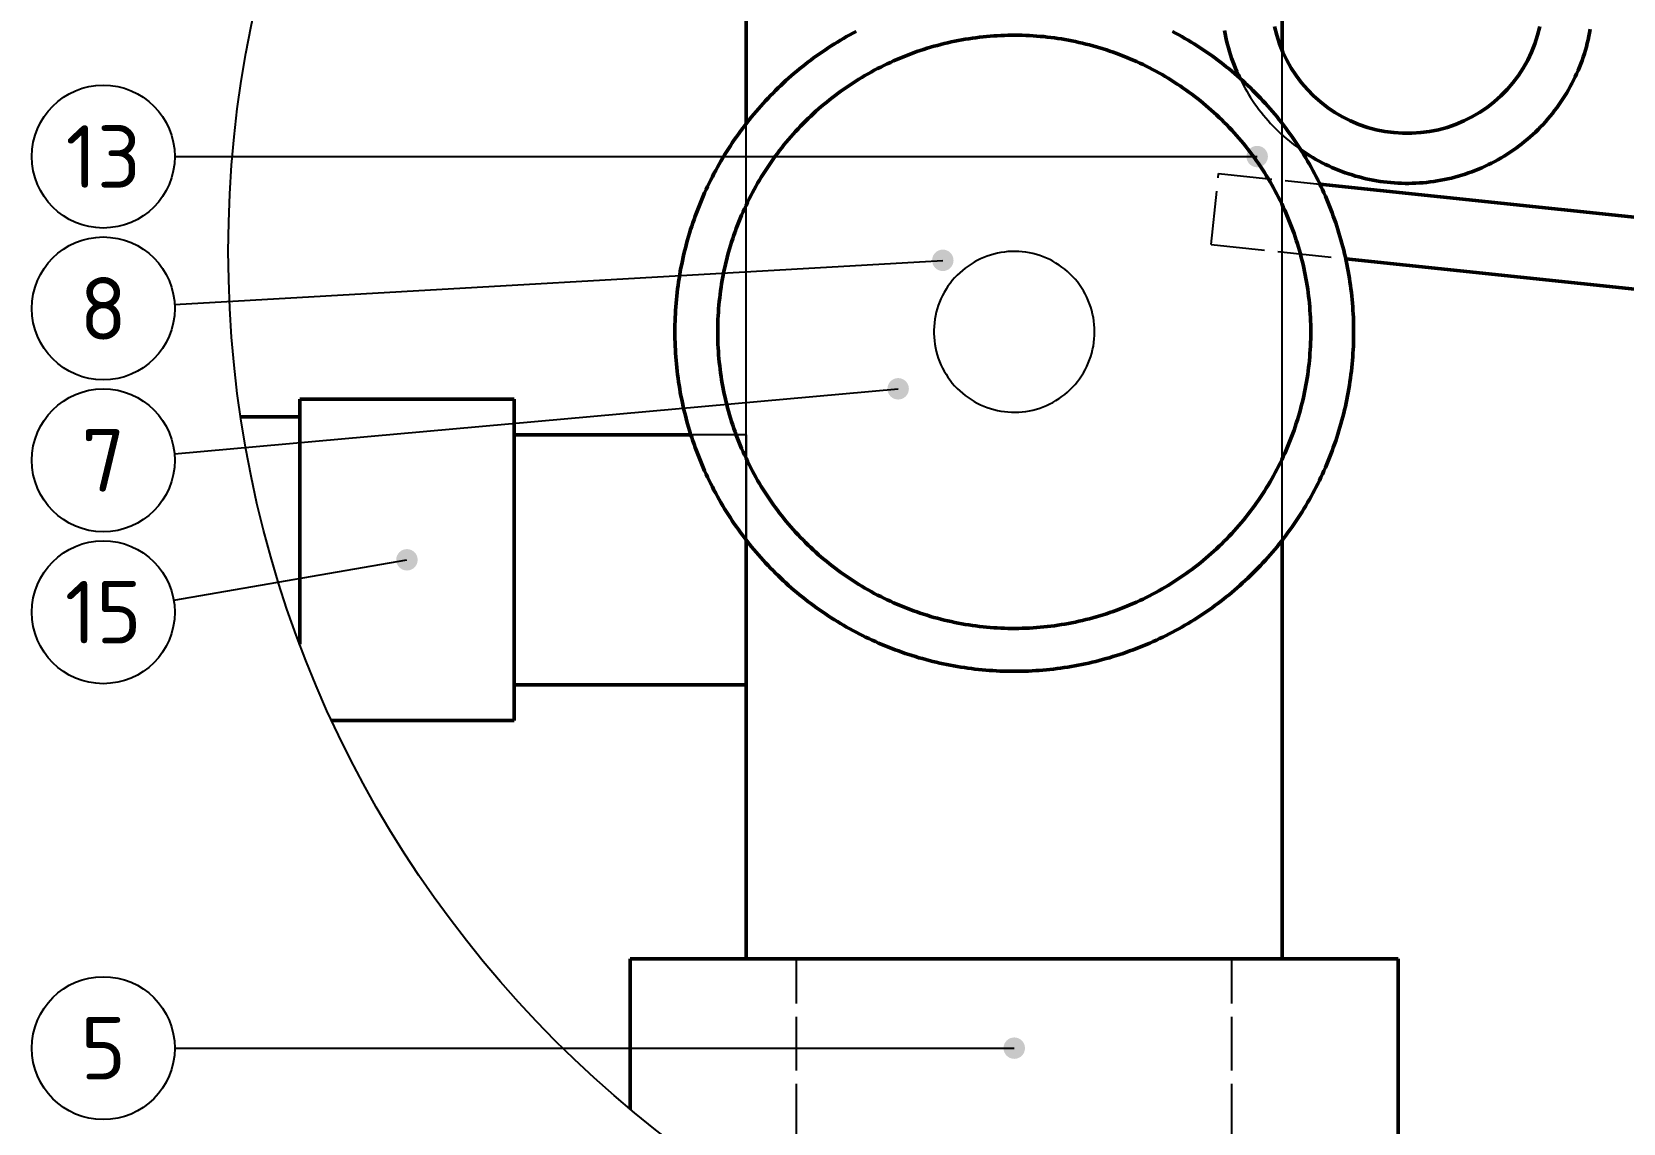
# Model space of a CAD drawing. Header units: millimetres. Extents: x 0 to 594, y 0 to 420.
# Drawn here: x 267.2 to 356.3, y 277.7 to 338.8 of the extents above; entities that cross this region are included whole.
import ezdxf
from ezdxf.enums import TextEntityAlignment as Align

# ---------------------------------------------------------------- set-up
doc = ezdxf.new("R2010")
doc.units = ezdxf.units.MM
doc.linetypes.add('ISO02-TRAZOS', pattern=[3.75, 3, -0.75])
for name, color, linetype, lineweight in [('01-VISIBLE', 7, 'CONTINUOUS', 50), ('02-OCULTA', 4, 'ISO02-TRAZOS', 25), ('06-TEXTO', 7, 'CONTINUOUS', 25), ('08-FINA', 5, 'CONTINUOUS', 25)]:
    doc.layers.add(name, color=color, linetype=linetype, lineweight=lineweight)
doc.styles.add('ISO3098', font='isocpeur.ttf')

msp = doc.modelspace()

# ---------------------------------------------------------------- hatches: boundary and pattern name
at = {"layer": '08-FINA'}
h = msp.add_hatch(color=7, dxfattribs=at)
h.dxf.hatch_style = 1
edge = h.paths.add_edge_path()
edge.add_arc((335.767, 331.793), 0.6, 0, 360)
h = msp.add_hatch(color=7, dxfattribs=at)
h.dxf.hatch_style = 1
edge = h.paths.add_edge_path()
edge.add_arc((318.167, 325.985), 0.6, 0, 360)
h = msp.add_hatch(color=7, dxfattribs=at)
h.dxf.hatch_style = 1
edge = h.paths.add_edge_path()
edge.add_arc((315.667, 318.795), 0.6, 0, 360)
h = msp.add_hatch(color=7, dxfattribs=at)
h.dxf.hatch_style = 1
edge = h.paths.add_edge_path()
edge.add_arc((288.167, 309.225), 0.6, 0, 360)
h = msp.add_hatch(color=7, dxfattribs=at)
h.dxf.hatch_style = 1
edge = h.paths.add_edge_path()
edge.add_arc((322.167, 281.896), 0.6, 0, 360)

# ---------------------------------------------------------------- linework, layer by layer
at = {"layer": '01-VISIBLE'}
for points in [[(307.167, 333.647), (307.167, 349.457)], [(337.167, 337.734), (337.167, 343.653)], [(313.31, 338.794), (313.133, 338.7), (312.957, 338.603), (312.783, 338.505), (312.609, 338.406), (312.436, 338.304), (312.265, 338.2), (312.094, 338.095), (311.925, 337.988), (311.757, 337.879), (311.59, 337.769), (311.424, 337.656), (311.26, 337.542), (311.096, 337.426), (310.934, 337.309), (310.773, 337.189), (310.613, 337.068), (310.455, 336.946), (310.298, 336.822), (310.142, 336.696), (309.988, 336.568), (309.835, 336.439), (309.683, 336.308), (309.533, 336.176), (309.384, 336.042), (309.236, 335.906), (309.09, 335.769), (308.946, 335.63), (308.803, 335.49), (308.661, 335.349), (308.521, 335.206), (308.382, 335.061), (308.245, 334.915), (308.11, 334.767), (307.976, 334.619), (307.843, 334.468), (307.712, 334.317), (307.583, 334.163), (307.456, 334.009), (307.33, 333.853), (307.205, 333.696), (307.083, 333.538), (306.962, 333.378), (306.843, 333.217), (306.725, 333.055), (306.609, 332.892), (306.495, 332.727), (306.383, 332.561), (306.272, 332.394), (306.163, 332.226), (306.056, 332.057), (305.951, 331.886), (305.847, 331.715), (305.746, 331.542), (305.646, 331.369), (305.548, 331.194), (305.452, 331.018), (305.357, 330.842), (305.265, 330.664), (305.174, 330.485), (305.086, 330.306), (304.999, 330.125), (304.914, 329.944), (304.831, 329.761), (304.75, 329.578), (304.671, 329.394), (304.594, 329.209), (304.519, 329.024), (304.445, 328.837), (304.374, 328.65), (304.305, 328.462), (304.238, 328.273), (304.172, 328.084), (304.109, 327.894), (304.048, 327.703), (303.988, 327.512), (303.931, 327.32), (303.876, 327.128), (303.823, 326.934), (303.772, 326.741), (303.722, 326.547), (303.675, 326.352), (303.63, 326.157), (303.587, 325.961), (303.547, 325.765), (303.508, 325.568), (303.471, 325.372), (303.436, 325.174), (303.404, 324.977), (303.373, 324.779), (303.345, 324.58), (303.319, 324.382), (303.294, 324.183), (303.272, 323.984), (303.252, 323.785), (303.234, 323.585), (303.218, 323.385), (303.205, 323.186), (303.193, 322.986), (303.184, 322.786), (303.176, 322.585), (303.171, 322.385), (303.168, 322.185), (303.167, 321.985), (303.168, 321.784), (303.171, 321.584), (303.176, 321.384), (303.184, 321.184), (303.193, 320.984), (303.205, 320.784), (303.218, 320.584), (303.234, 320.384), (303.252, 320.185), (303.272, 319.985), (303.294, 319.786), (303.319, 319.587), (303.345, 319.389), (303.373, 319.191), (303.404, 318.993), (303.436, 318.795), (303.471, 318.598), (303.508, 318.401), (303.547, 318.204), (303.587, 318.008), (303.63, 317.813), (303.675, 317.617), (303.722, 317.423), (303.772, 317.228), (303.823, 317.035), (303.876, 316.842), (303.931, 316.649), (303.988, 316.457), (304.048, 316.266), (304.109, 316.075), (304.172, 315.885), (304.238, 315.696), (304.305, 315.507), (304.374, 315.319), (304.445, 315.132), (304.519, 314.946), (304.594, 314.76), (304.671, 314.575), (304.75, 314.391), (304.831, 314.208), (304.914, 314.026), (304.999, 313.844), (305.086, 313.664), (305.174, 313.484), (305.265, 313.305), (305.357, 313.128), (305.452, 312.951), (305.548, 312.775), (305.646, 312.601), (305.746, 312.427), (305.847, 312.254), (305.951, 312.083), (306.056, 311.912), (306.163, 311.743), (306.272, 311.575), (306.383, 311.408), (306.495, 311.242), (306.609, 311.078), (306.725, 310.914), (306.843, 310.752), (306.962, 310.591), (307.083, 310.431), (307.205, 310.273), (307.33, 310.116), (307.456, 309.96), (307.583, 309.806), (307.712, 309.653), (307.843, 309.501), (307.976, 309.351), (308.11, 309.202), (308.245, 309.054), (308.382, 308.908), (308.521, 308.764), (308.661, 308.621), (308.803, 308.479), (308.946, 308.339), (309.09, 308.2), (309.236, 308.063), (309.384, 307.928), (309.533, 307.794), (309.683, 307.661), (309.835, 307.53), (309.988, 307.401), (310.142, 307.274), (310.298, 307.148), (310.455, 307.023), (310.613, 306.901), (310.773, 306.78), (310.934, 306.661), (311.096, 306.543), (311.26, 306.427), (311.424, 306.313), (311.59, 306.201), (311.757, 306.09), (311.925, 305.981), (312.094, 305.874), (312.265, 305.769), (312.436, 305.665), (312.609, 305.564), (312.783, 305.464), (312.957, 305.366), (313.133, 305.27), (313.31, 305.175), (313.487, 305.083), (313.666, 304.992), (313.846, 304.904), (314.026, 304.817), (314.208, 304.732), (314.39, 304.649), (314.573, 304.568), (314.757, 304.489), (314.942, 304.412), (315.128, 304.337), (315.314, 304.263), (315.501, 304.192), (315.689, 304.123), (315.878, 304.056), (316.067, 303.99), (316.257, 303.927), (316.448, 303.866), (316.639, 303.806), (316.831, 303.749), (317.024, 303.694), (317.217, 303.641), (317.411, 303.59), (317.605, 303.54), (317.799, 303.493), (317.995, 303.448), (318.19, 303.405), (318.386, 303.365), (318.583, 303.326), (318.78, 303.289), (318.977, 303.254), (319.175, 303.222), (319.373, 303.191), (319.571, 303.163), (319.769, 303.136), (319.968, 303.112), (320.167, 303.09), (320.367, 303.07), (320.566, 303.052), (320.766, 303.036), (320.966, 303.023), (321.166, 303.011), (321.366, 303.002), (321.566, 302.994), (321.766, 302.989), (321.966, 302.986), (322.167, 302.985)], [(338.767, 321.985), (338.765, 322.185), (338.762, 322.385), (338.756, 322.585), (338.747, 322.785), (338.736, 322.985), (338.723, 323.185), (338.708, 323.384), (338.689, 323.584), (338.669, 323.783), (338.646, 323.982), (338.621, 324.18), (338.593, 324.379), (338.563, 324.576), (338.531, 324.774), (338.496, 324.971), (338.459, 325.168), (338.419, 325.364), (338.377, 325.56), (338.333, 325.755), (338.286, 325.95), (338.237, 326.144), (338.186, 326.337), (338.132, 326.53), (338.076, 326.722), (338.018, 326.914), (337.957, 327.105), (337.894, 327.295), (337.829, 327.484), (337.762, 327.673), (337.692, 327.86), (337.62, 328.047), (337.546, 328.233), (337.469, 328.418), (337.391, 328.602), (337.31, 328.785), (337.227, 328.967), (337.141, 329.148), (337.054, 329.328), (336.964, 329.507), (336.872, 329.685), (336.778, 329.862), (336.682, 330.038), (336.584, 330.212), (336.484, 330.386), (336.382, 330.558), (336.277, 330.728), (336.171, 330.898), (336.062, 331.066), (335.952, 331.233), (335.839, 331.399), (335.725, 331.563), (335.608, 331.726), (335.49, 331.887), (335.369, 332.047), (335.247, 332.205), (335.123, 332.362), (334.997, 332.518), (334.869, 332.672), (334.739, 332.824), (334.607, 332.975), (334.474, 333.124), (334.339, 333.272), (334.202, 333.418), (334.063, 333.562), (333.922, 333.705), (333.78, 333.846), (333.636, 333.985), (333.491, 334.122), (333.343, 334.258), (333.195, 334.392), (333.044, 334.524), (332.892, 334.654), (332.739, 334.783), (332.584, 334.909), (332.427, 335.034), (332.269, 335.157), (332.109, 335.278), (331.948, 335.397), (331.786, 335.514), (331.622, 335.629), (331.457, 335.742), (331.29, 335.853), (331.122, 335.962), (330.953, 336.069), (330.782, 336.174), (330.611, 336.277), (330.438, 336.377), (330.264, 336.476), (330.088, 336.573), (329.912, 336.667), (329.734, 336.759), (329.555, 336.85), (329.376, 336.938), (329.195, 337.023), (329.013, 337.107), (328.83, 337.189), (328.646, 337.268), (328.461, 337.345), (328.276, 337.42), (328.089, 337.492), (327.902, 337.562), (327.713, 337.631), (327.524, 337.696), (327.334, 337.76), (327.144, 337.821), (326.952, 337.88), (326.76, 337.936), (326.568, 337.991), (326.374, 338.042), (326.18, 338.092), (325.986, 338.139), (325.791, 338.184), (325.595, 338.227), (325.399, 338.267), (325.202, 338.305), (325.005, 338.34), (324.808, 338.373), (324.61, 338.404), (324.412, 338.432), (324.213, 338.458), (324.015, 338.481), (323.816, 338.503), (323.616, 338.521), (323.417, 338.537), (323.217, 338.551), (323.017, 338.563), (322.817, 338.572), (322.617, 338.579), (322.417, 338.583), (322.217, 338.585), (322.017, 338.584), (321.816, 338.581), (321.616, 338.575), (321.416, 338.568), (321.216, 338.557), (321.016, 338.545), (320.817, 338.53), (320.617, 338.512), (320.418, 338.492), (320.219, 338.47), (320.021, 338.445), (319.822, 338.418), (319.624, 338.389), (319.427, 338.357), (319.229, 338.323), (319.033, 338.286), (318.836, 338.247), (318.64, 338.206), (318.445, 338.162), (318.25, 338.116), (318.056, 338.068), (317.862, 338.017), (317.669, 337.964), (317.477, 337.908), (317.285, 337.851), (317.094, 337.791), (316.904, 337.728), (316.714, 337.664), (316.526, 337.597), (316.338, 337.528), (316.151, 337.456), (315.965, 337.383), (315.779, 337.307), (315.595, 337.228), (315.412, 337.148), (315.229, 337.066), (315.048, 336.981), (314.868, 336.894), (314.688, 336.805), (314.51, 336.713), (314.333, 336.62), (314.157, 336.525), (313.983, 336.427), (313.809, 336.327), (313.637, 336.225), (313.465, 336.121), (313.296, 336.015), (313.127, 335.907), (312.96, 335.797), (312.794, 335.685), (312.629, 335.571), (312.466, 335.455), (312.304, 335.337), (312.144, 335.218), (311.985, 335.096), (311.828, 334.972), (311.672, 334.846), (311.518, 334.719), (311.365, 334.589), (311.214, 334.458), (311.064, 334.325), (310.916, 334.191), (310.77, 334.054), (310.625, 333.916), (310.482, 333.776), (310.341, 333.634), (310.201, 333.49), (310.063, 333.345), (309.927, 333.198), (309.793, 333.05), (309.66, 332.9), (309.529, 332.748), (309.4, 332.595), (309.273, 332.44), (309.148, 332.284), (309.025, 332.126), (308.904, 331.967), (308.784, 331.807), (308.667, 331.644), (308.551, 331.481), (308.438, 331.316), (308.326, 331.15), (308.217, 330.982), (308.109, 330.813), (308.004, 330.643), (307.9, 330.472), (307.799, 330.299), (307.7, 330.125), (307.603, 329.95), (307.508, 329.774), (307.415, 329.597), (307.324, 329.418), (307.235, 329.239), (307.149, 329.058), (307.065, 328.876), (306.983, 328.694), (306.903, 328.51), (306.825, 328.326), (306.75, 328.14), (306.677, 327.954), (306.606, 327.767), (306.538, 327.578), (306.471, 327.39), (306.407, 327.2), (306.345, 327.009), (306.286, 326.818), (306.229, 326.626), (306.174, 326.434), (306.122, 326.241), (306.071, 326.047), (306.024, 325.853), (305.978, 325.658), (305.935, 325.462), (305.894, 325.266), (305.856, 325.07), (305.82, 324.873), (305.786, 324.675), (305.755, 324.478), (305.726, 324.279), (305.7, 324.081), (305.675, 323.882), (305.654, 323.683), (305.635, 323.484), (305.618, 323.285), (305.603, 323.085), (305.591, 322.885), (305.581, 322.685), (305.574, 322.485), (305.569, 322.285), (305.567, 322.085), (305.567, 321.885), (305.569, 321.684), (305.574, 321.484), (305.581, 321.284), (305.591, 321.084), (305.603, 320.884), (305.618, 320.685), (305.635, 320.485), (305.654, 320.286), (305.675, 320.087), (305.7, 319.888), (305.726, 319.69), (305.755, 319.492), (305.786, 319.294), (305.82, 319.097), (305.856, 318.9), (305.894, 318.703), (305.935, 318.507), (305.978, 318.312), (306.024, 318.117), (306.071, 317.922), (306.122, 317.729), (306.174, 317.535), (306.229, 317.343), (306.286, 317.151), (306.345, 316.96), (306.407, 316.769), (306.471, 316.58), (306.538, 316.391), (306.606, 316.203), (306.677, 316.015), (306.75, 315.829), (306.825, 315.644), (306.903, 315.459), (306.983, 315.275), (307.065, 315.093), (307.149, 314.911), (307.235, 314.731), (307.324, 314.551), (307.415, 314.373), (307.508, 314.195), (307.603, 314.019), (307.7, 313.844), (307.799, 313.67), (307.9, 313.498), (308.004, 313.326), (308.109, 313.156), (308.217, 312.987), (308.326, 312.819), (308.438, 312.653), (308.551, 312.488), (308.667, 312.325), (308.784, 312.163), (308.904, 312.002), (309.025, 311.843), (309.148, 311.685), (309.273, 311.529), (309.4, 311.374), (309.529, 311.221), (309.66, 311.069), (309.793, 310.919), (309.927, 310.771), (310.063, 310.624), (310.201, 310.479), (310.341, 310.335), (310.482, 310.194), (310.625, 310.054), (310.77, 309.915), (310.916, 309.779), (311.064, 309.644), (311.214, 309.511), (311.365, 309.38), (311.518, 309.25), (311.672, 309.123), (311.828, 308.997), (311.985, 308.874), (312.144, 308.752), (312.304, 308.632), (312.466, 308.514), (312.629, 308.398), (312.794, 308.284), (312.96, 308.172), (313.127, 308.062), (313.296, 307.954), (313.465, 307.848), (313.637, 307.744), (313.809, 307.642), (313.983, 307.542), (314.157, 307.445), (314.333, 307.349), (314.51, 307.256), (314.688, 307.164), (314.868, 307.075), (315.048, 306.988), (315.229, 306.904), (315.412, 306.821), (315.595, 306.741), (315.779, 306.663), (315.965, 306.587), (316.151, 306.513), (316.338, 306.442), (316.526, 306.372), (316.714, 306.306), (316.904, 306.241), (317.094, 306.179), (317.285, 306.119), (317.477, 306.061), (317.669, 306.005), (317.862, 305.952), (318.056, 305.902), (318.25, 305.853), (318.445, 305.807), (318.64, 305.764), (318.836, 305.722), (319.033, 305.683), (319.229, 305.647), (319.427, 305.612), (319.624, 305.58), (319.822, 305.551), (320.021, 305.524), (320.219, 305.499), (320.418, 305.477), (320.617, 305.457), (320.817, 305.44), (321.016, 305.425), (321.216, 305.412), (321.416, 305.402), (321.616, 305.394), (321.816, 305.388), (322.017, 305.385), (322.217, 305.385), (322.417, 305.387), (322.617, 305.391), (322.817, 305.397), (323.017, 305.406), (323.217, 305.418), (323.417, 305.432), (323.616, 305.448), (323.816, 305.467), (324.015, 305.488), (324.213, 305.511), (324.412, 305.537), (324.61, 305.565), (324.808, 305.596), (325.005, 305.629), (325.202, 305.665), (325.399, 305.702), (325.595, 305.743), (325.791, 305.785), (325.986, 305.83), (326.18, 305.877), (326.374, 305.927), (326.568, 305.979), (326.76, 306.033), (326.952, 306.089), (327.144, 306.148), (327.334, 306.21), (327.524, 306.273), (327.713, 306.339), (327.902, 306.407), (328.089, 306.477), (328.276, 306.55), (328.461, 306.624), (328.646, 306.701), (328.83, 306.781), (329.013, 306.862), (329.195, 306.946), (329.376, 307.032), (329.555, 307.12), (329.734, 307.21), (329.912, 307.302), (330.088, 307.397), (330.264, 307.493), (330.438, 307.592), (330.611, 307.693), (330.782, 307.796), (330.953, 307.901), (331.122, 308.008), (331.29, 308.117), (331.457, 308.228), (331.622, 308.341), (331.786, 308.456), (331.948, 308.573), (332.109, 308.692), (332.269, 308.812), (332.427, 308.935), (332.584, 309.06), (332.739, 309.186), (332.892, 309.315), (333.044, 309.445), (333.195, 309.577), (333.343, 309.711), (333.491, 309.847), (333.636, 309.984), (333.78, 310.123), (333.922, 310.264), (334.063, 310.407), (334.202, 310.551), (334.339, 310.697), (334.474, 310.845), (334.607, 310.994), (334.739, 311.145), (334.869, 311.297), (334.997, 311.451), (335.123, 311.607), (335.247, 311.764), (335.369, 311.922), (335.49, 312.082), (335.608, 312.244), (335.725, 312.406), (335.839, 312.571), (335.952, 312.736), (336.062, 312.903), (336.171, 313.071), (336.277, 313.241), (336.382, 313.412), (336.484, 313.584), (336.584, 313.757), (336.682, 313.931), (336.778, 314.107), (336.872, 314.284), (336.964, 314.462), (337.054, 314.641), (337.141, 314.821), (337.227, 315.002), (337.31, 315.184), (337.391, 315.367), (337.469, 315.551), (337.546, 315.736), (337.62, 315.922), (337.692, 316.109), (337.762, 316.297), (337.829, 316.485), (337.894, 316.674), (337.957, 316.864), (338.018, 317.055), (338.076, 317.247), (338.132, 317.439), (338.186, 317.632), (338.237, 317.825), (338.286, 318.019), (338.333, 318.214), (338.377, 318.409), (338.419, 318.605), (338.459, 318.801), (338.496, 318.998), (338.531, 319.195), (338.563, 319.393), (338.593, 319.591), (338.621, 319.789), (338.646, 319.988), (338.669, 320.186), (338.689, 320.386), (338.708, 320.585), (338.723, 320.785), (338.736, 320.984), (338.747, 321.184), (338.756, 321.384), (338.762, 321.584), (338.765, 321.784), (338.767, 321.985)], [(322.167, 302.985), (322.367, 302.986), (322.567, 302.989), (322.767, 302.994), (322.968, 303.002), (323.168, 303.011), (323.368, 303.023), (323.568, 303.036), (323.767, 303.052), (323.967, 303.07), (324.166, 303.09), (324.365, 303.112), (324.564, 303.136), (324.762, 303.163), (324.961, 303.191), (325.159, 303.222), (325.356, 303.254), (325.554, 303.289), (325.751, 303.326), (325.947, 303.365), (326.143, 303.405), (326.339, 303.448), (326.534, 303.493), (326.729, 303.54), (326.923, 303.59), (327.116, 303.641), (327.31, 303.694), (327.502, 303.749), (327.694, 303.806), (327.885, 303.866), (328.076, 303.927), (328.266, 303.99), (328.455, 304.056), (328.644, 304.123), (328.832, 304.192), (329.019, 304.263), (329.206, 304.337), (329.391, 304.412), (329.576, 304.489), (329.76, 304.568), (329.943, 304.649), (330.126, 304.732), (330.307, 304.817), (330.488, 304.904), (330.667, 304.992), (330.846, 305.083), (331.024, 305.175), (331.2, 305.27), (331.376, 305.366), (331.551, 305.464), (331.724, 305.564), (331.897, 305.665), (332.069, 305.769), (332.239, 305.874), (332.408, 305.981), (332.576, 306.09), (332.743, 306.201), (332.909, 306.313), (333.074, 306.427), (333.237, 306.543), (333.399, 306.661), (333.56, 306.78), (333.72, 306.901), (333.878, 307.023), (334.035, 307.148), (334.191, 307.274), (334.345, 307.401), (334.499, 307.53), (334.65, 307.661), (334.801, 307.794), (334.949, 307.928), (335.097, 308.063), (335.243, 308.2), (335.388, 308.339), (335.531, 308.479), (335.672, 308.621), (335.812, 308.764), (335.951, 308.908), (336.088, 309.054), (336.224, 309.202), (336.358, 309.351), (336.49, 309.501), (336.621, 309.653), (336.75, 309.806), (336.878, 309.96), (337.004, 310.116), (337.128, 310.273), (337.251, 310.431), (337.371, 310.591), (337.491, 310.752), (337.608, 310.914), (337.724, 311.078), (337.838, 311.242), (337.951, 311.408), (338.061, 311.575), (338.17, 311.743), (338.277, 311.912), (338.383, 312.083), (338.486, 312.254), (338.588, 312.427), (338.688, 312.601), (338.786, 312.775), (338.882, 312.951), (338.976, 313.128), (339.068, 313.305), (339.159, 313.484), (339.248, 313.664), (339.334, 313.844), (339.419, 314.026), (339.502, 314.208), (339.583, 314.391), (339.662, 314.575), (339.739, 314.76), (339.815, 314.946), (339.888, 315.132), (339.959, 315.319), (340.028, 315.507), (340.096, 315.696), (340.161, 315.885), (340.224, 316.075), (340.286, 316.266), (340.345, 316.457), (340.402, 316.649), (340.457, 316.842), (340.511, 317.035), (340.562, 317.228), (340.611, 317.423), (340.658, 317.617), (340.703, 317.813), (340.746, 318.008), (340.787, 318.204), (340.826, 318.401), (340.862, 318.598), (340.897, 318.795), (340.93, 318.993), (340.96, 319.191), (340.989, 319.389), (341.015, 319.587), (341.039, 319.786), (341.061, 319.985), (341.081, 320.185), (341.099, 320.384), (341.115, 320.584), (341.129, 320.784), (341.14, 320.984), (341.15, 321.184), (341.157, 321.384), (341.162, 321.584), (341.166, 321.784), (341.167, 321.985), (341.166, 322.185), (341.162, 322.385), (341.157, 322.585), (341.15, 322.786), (341.14, 322.986), (341.129, 323.186), (341.115, 323.385), (341.099, 323.585), (341.081, 323.785), (341.061, 323.984), (341.039, 324.183), (341.015, 324.382), (340.989, 324.58), (340.96, 324.779), (340.93, 324.977), (340.897, 325.174), (340.862, 325.372), (340.826, 325.568), (340.787, 325.765), (340.746, 325.961), (340.703, 326.157), (340.658, 326.352), (340.611, 326.547), (340.562, 326.741), (340.511, 326.934), (340.457, 327.128), (340.402, 327.32), (340.345, 327.512), (340.286, 327.703), (340.224, 327.894), (340.161, 328.084), (340.096, 328.273), (340.028, 328.462), (339.959, 328.65), (339.888, 328.837), (339.815, 329.024), (339.739, 329.209), (339.662, 329.394), (339.583, 329.578), (339.502, 329.761), (339.419, 329.944), (339.334, 330.125), (339.248, 330.306), (339.159, 330.485), (339.068, 330.664), (338.976, 330.842), (338.882, 331.018), (338.786, 331.194), (338.688, 331.369), (338.588, 331.542), (338.486, 331.715), (338.383, 331.886), (338.277, 332.057), (338.17, 332.226), (338.061, 332.394), (337.951, 332.561), (337.838, 332.727), (337.724, 332.892), (337.608, 333.055), (337.491, 333.217), (337.371, 333.378), (337.251, 333.538), (337.128, 333.696), (337.004, 333.853), (336.878, 334.009), (336.75, 334.163), (336.621, 334.317), (336.49, 334.468), (336.358, 334.619), (336.224, 334.767), (336.088, 334.915), (335.951, 335.061), (335.812, 335.206), (335.672, 335.349), (335.531, 335.49), (335.388, 335.63), (335.243, 335.769), (335.097, 335.906), (334.949, 336.042), (334.801, 336.176), (334.65, 336.308), (334.499, 336.439), (334.345, 336.568), (334.191, 336.696), (334.035, 336.822), (333.878, 336.946), (333.72, 337.068), (333.56, 337.189), (333.399, 337.309), (333.237, 337.426), (333.074, 337.542), (332.909, 337.656), (332.743, 337.769), (332.576, 337.879), (332.408, 337.988), (332.239, 338.095), (332.069, 338.2), (331.897, 338.304), (331.724, 338.406), (331.551, 338.505), (331.376, 338.603), (331.2, 338.7), (331.024, 338.794)], [(333.93, 338.856), (333.968, 338.658), (334.009, 338.461), (334.054, 338.264), (334.103, 338.069), (334.156, 337.874), (334.213, 337.68), (334.273, 337.488), (334.337, 337.296), (334.405, 337.106), (334.476, 336.918), (334.551, 336.73), (334.63, 336.545), (334.712, 336.36), (334.798, 336.178)], [(351.592, 339.072), (351.468, 338.585), (351.313, 338.107), (351.127, 337.64), (350.91, 337.187), (350.663, 336.749), (350.388, 336.328), (350.086, 335.927), (349.758, 335.546), (349.406, 335.188), (349.03, 334.853), (348.634, 334.545), (348.218, 334.263), (347.784, 334.009), (347.334, 333.785), (346.871, 333.591), (346.395, 333.427), (345.91, 333.296), (345.418, 333.197), (344.919, 333.131), (344.418, 333.098), (343.915, 333.098), (343.414, 333.131), (342.916, 333.197), (342.423, 333.296), (341.938, 333.427), (341.463, 333.591), (340.999, 333.785), (340.549, 334.009), (340.116, 334.263), (339.699, 334.545), (339.303, 334.853), (338.928, 335.188), (338.575, 335.546), (338.247, 335.927), (337.945, 336.328), (337.67, 336.749), (337.424, 337.187), (337.207, 337.64), (337.02, 338.107), (336.865, 338.585), (336.742, 339.072)], [(338.205, 332.172), (338.371, 332.058), (338.538, 331.948), (338.709, 331.841), (338.881, 331.737), (339.055, 331.636), (339.231, 331.539), (339.409, 331.446), (339.588, 331.355), (339.769, 331.269), (339.952, 331.185), (340.137, 331.106), (340.323, 331.03), (340.51, 330.957), (340.699, 330.888), (340.889, 330.823), (341.081, 330.762), (341.273, 330.704), (341.467, 330.65), (341.661, 330.6), (341.857, 330.553), (342.053, 330.51), (342.251, 330.471), (342.448, 330.436), (342.647, 330.405), (342.846, 330.378), (343.046, 330.354), (343.246, 330.334), (343.446, 330.318), (343.647, 330.306), (343.848, 330.298), (344.048, 330.294), (344.249, 330.294), (344.45, 330.297), (344.651, 330.305), (344.852, 330.316), (345.052, 330.331), (345.252, 330.35), (345.452, 330.373), (345.651, 330.4), (345.85, 330.43), (346.048, 330.465), (346.245, 330.503), (346.442, 330.545), (346.638, 330.591), (346.832, 330.641), (347.026, 330.694), (347.219, 330.751), (347.41, 330.812), (347.601, 330.877), (347.79, 330.945), (347.977, 331.017), (348.164, 331.092), (348.349, 331.171), (348.532, 331.254), (348.713, 331.34), (348.893, 331.429), (349.071, 331.523), (349.248, 331.619), (349.422, 331.719), (349.595, 331.822), (349.765, 331.929), (349.933, 332.039), (350.1, 332.152), (350.263, 332.268), (350.425, 332.387), (350.585, 332.51), (350.741, 332.635), (350.896, 332.764), (351.048, 332.895), (351.197, 333.03), (351.344, 333.167), (351.488, 333.307), (351.63, 333.45), (351.768, 333.596), (351.904, 333.744), (352.037, 333.895), (352.167, 334.048), (352.294, 334.204), (352.418, 334.362), (352.538, 334.523), (352.656, 334.686), (352.771, 334.851), (352.882, 335.018), (352.99, 335.188), (353.095, 335.359), (353.196, 335.533), (353.294, 335.708), (353.389, 335.886), (353.48, 336.065), (353.568, 336.246), (353.652, 336.428), (353.732, 336.612), (353.81, 336.798), (353.883, 336.985), (353.953, 337.173), (354.019, 337.363), (354.082, 337.554), (354.14, 337.746), (354.195, 337.94), (354.247, 338.134), (354.294, 338.329), (354.338, 338.525), (354.378, 338.722), (354.414, 338.92)], [(339.274, 330.251), (403.095, 323.543)], [(340.721, 326.077), (402.775, 319.555)], [(282.167, 304.512), (282.167, 304.725), (282.167, 305.225), (282.167, 305.725), (282.167, 306.225), (282.167, 306.725), (282.167, 307.225), (282.167, 307.725), (282.167, 308.225), (282.167, 308.725), (282.167, 309.225), (282.167, 309.725), (282.167, 310.225), (282.167, 310.725), (282.167, 311.225), (282.167, 311.725), (282.167, 312.225), (282.167, 312.725), (282.167, 313.225), (282.167, 313.725), (282.167, 314.225), (282.167, 314.725), (282.167, 315.225), (282.167, 315.725), (282.167, 316.225), (282.167, 316.725), (282.167, 317.225), (282.167, 317.725), (282.167, 318.225)], [(294.167, 318.225), (282.167, 318.225)], [(294.167, 300.225), (294.167, 300.725), (294.167, 301.225), (294.167, 301.725), (294.167, 302.225), (294.167, 302.725), (294.167, 303.225), (294.167, 303.725), (294.167, 304.225), (294.167, 304.725), (294.167, 305.225), (294.167, 305.725), (294.167, 306.225), (294.167, 306.725), (294.167, 307.225), (294.167, 307.725), (294.167, 308.225), (294.167, 308.725), (294.167, 309.225), (294.167, 309.725), (294.167, 310.225), (294.167, 310.725), (294.167, 311.225), (294.167, 311.725), (294.167, 312.225), (294.167, 312.725), (294.167, 313.225), (294.167, 313.725), (294.167, 314.225), (294.167, 314.725), (294.167, 315.225), (294.167, 315.725), (294.167, 316.225), (294.167, 316.725), (294.167, 317.225), (294.167, 317.725), (294.167, 318.225)], [(282.167, 317.225), (278.86, 317.225)], [(304.061, 316.225), (294.167, 316.225)], [(307.167, 286.896), (307.167, 310.323)], [(337.167, 286.896), (337.167, 310.323)], [(307.167, 302.225), (294.167, 302.225)], [(294.167, 300.225), (283.962, 300.225)], [(300.667, 286.896), (301.167, 286.896), (301.667, 286.896), (302.167, 286.896), (302.667, 286.896), (303.167, 286.896), (303.667, 286.896), (304.167, 286.896), (304.667, 286.896), (305.167, 286.896), (305.667, 286.896), (306.167, 286.896), (306.667, 286.896), (307.167, 286.896), (307.667, 286.896), (308.167, 286.896), (308.667, 286.896), (309.167, 286.896), (309.667, 286.896), (310.167, 286.896), (310.667, 286.896), (311.167, 286.896), (311.667, 286.896), (312.167, 286.896), (312.667, 286.896), (313.167, 286.896), (313.667, 286.896), (314.167, 286.896), (314.667, 286.896), (315.167, 286.896), (315.667, 286.896), (316.167, 286.896), (316.667, 286.896), (317.167, 286.896), (317.667, 286.896), (318.167, 286.896), (318.667, 286.896), (319.167, 286.896), (319.667, 286.896), (320.167, 286.896), (320.667, 286.896), (321.167, 286.896), (321.667, 286.896), (322.167, 286.896), (322.667, 286.896), (323.167, 286.896), (323.667, 286.896), (324.167, 286.896), (324.667, 286.896), (325.167, 286.896), (325.667, 286.896), (326.167, 286.896), (326.667, 286.896), (327.167, 286.896), (327.667, 286.896), (328.167, 286.896), (328.667, 286.896), (329.167, 286.896), (329.667, 286.896), (330.167, 286.896), (330.667, 286.896), (331.167, 286.896), (331.667, 286.896), (332.167, 286.896), (332.667, 286.896), (333.167, 286.896), (333.667, 286.896), (334.167, 286.896), (334.667, 286.896), (335.167, 286.896), (335.667, 286.896), (336.167, 286.896), (336.667, 286.896), (337.167, 286.896), (337.667, 286.896), (338.167, 286.896), (338.667, 286.896), (339.167, 286.896), (339.667, 286.896), (340.167, 286.896), (340.667, 286.896), (341.167, 286.896), (341.667, 286.896), (342.167, 286.896), (342.667, 286.896), (343.167, 286.896), (343.667, 286.896)], [(300.667, 278.482), (300.667, 286.896)], [(343.667, 276.896), (343.667, 286.896)]]:
    msp.add_lwpolyline(points, dxfattribs=at)
at = {"layer": '02-OCULTA'}
for points in [[(307.167, 286.896), (307.167, 350.693)], [(337.167, 286.896), (337.167, 350.693)], [(313.31, 338.794), (313.133, 338.7), (312.957, 338.603), (312.783, 338.505), (312.609, 338.406), (312.436, 338.304), (312.265, 338.2), (312.094, 338.095), (311.925, 337.988), (311.757, 337.879), (311.59, 337.769), (311.424, 337.656), (311.26, 337.542), (311.096, 337.426), (310.934, 337.309), (310.773, 337.189), (310.613, 337.068), (310.455, 336.946), (310.298, 336.822), (310.142, 336.696), (309.988, 336.568), (309.835, 336.439), (309.683, 336.308), (309.533, 336.176), (309.384, 336.042), (309.236, 335.906), (309.09, 335.769), (308.946, 335.63), (308.803, 335.49), (308.661, 335.349), (308.521, 335.206), (308.382, 335.061), (308.245, 334.915), (308.11, 334.767), (307.976, 334.619), (307.843, 334.468), (307.712, 334.317), (307.583, 334.163), (307.456, 334.009), (307.33, 333.853), (307.205, 333.696), (307.083, 333.538), (306.962, 333.378), (306.843, 333.217), (306.725, 333.055), (306.609, 332.892), (306.495, 332.727), (306.383, 332.561), (306.272, 332.394), (306.163, 332.226), (306.056, 332.057), (305.951, 331.886), (305.847, 331.715), (305.746, 331.542), (305.646, 331.369), (305.548, 331.194), (305.452, 331.018), (305.357, 330.842), (305.265, 330.664), (305.174, 330.485), (305.086, 330.306), (304.999, 330.125), (304.914, 329.944), (304.831, 329.761), (304.75, 329.578), (304.671, 329.394), (304.594, 329.209), (304.519, 329.024), (304.445, 328.837), (304.374, 328.65), (304.305, 328.462), (304.238, 328.273), (304.172, 328.084), (304.109, 327.894), (304.048, 327.703), (303.988, 327.512), (303.931, 327.32), (303.876, 327.128), (303.823, 326.934), (303.772, 326.741), (303.722, 326.547), (303.675, 326.352), (303.63, 326.157), (303.587, 325.961), (303.547, 325.765), (303.508, 325.568), (303.471, 325.372), (303.436, 325.174), (303.404, 324.977), (303.373, 324.779), (303.345, 324.58), (303.319, 324.382), (303.294, 324.183), (303.272, 323.984), (303.252, 323.785), (303.234, 323.585), (303.218, 323.385), (303.205, 323.186), (303.193, 322.986), (303.184, 322.786), (303.176, 322.585), (303.171, 322.385), (303.168, 322.185), (303.167, 321.985), (303.168, 321.784), (303.171, 321.584), (303.176, 321.384), (303.184, 321.184), (303.193, 320.984), (303.205, 320.784), (303.218, 320.584), (303.234, 320.384), (303.252, 320.185), (303.272, 319.985), (303.294, 319.786), (303.319, 319.587), (303.345, 319.389), (303.373, 319.191), (303.404, 318.993), (303.436, 318.795), (303.471, 318.598), (303.508, 318.401), (303.547, 318.204), (303.587, 318.008), (303.63, 317.813), (303.675, 317.617), (303.722, 317.423), (303.772, 317.228), (303.823, 317.035), (303.876, 316.842), (303.931, 316.649), (303.988, 316.457), (304.048, 316.266), (304.109, 316.075), (304.172, 315.885), (304.238, 315.696), (304.305, 315.507), (304.374, 315.319), (304.445, 315.132), (304.519, 314.946), (304.594, 314.76), (304.671, 314.575), (304.75, 314.391), (304.831, 314.208), (304.914, 314.026), (304.999, 313.844), (305.086, 313.664), (305.174, 313.484), (305.265, 313.305), (305.357, 313.128), (305.452, 312.951), (305.548, 312.775), (305.646, 312.601), (305.746, 312.427), (305.847, 312.254), (305.951, 312.083), (306.056, 311.912), (306.163, 311.743), (306.272, 311.575), (306.383, 311.408), (306.495, 311.242), (306.609, 311.078), (306.725, 310.914), (306.843, 310.752), (306.962, 310.591), (307.083, 310.431), (307.205, 310.273), (307.33, 310.116), (307.456, 309.96), (307.583, 309.806), (307.712, 309.653), (307.843, 309.501), (307.976, 309.351), (308.11, 309.202), (308.245, 309.054), (308.382, 308.908), (308.521, 308.764), (308.661, 308.621), (308.803, 308.479), (308.946, 308.339), (309.09, 308.2), (309.236, 308.063), (309.384, 307.928), (309.533, 307.794), (309.683, 307.661), (309.835, 307.53), (309.988, 307.401), (310.142, 307.274), (310.298, 307.148), (310.455, 307.023), (310.613, 306.901), (310.773, 306.78), (310.934, 306.661), (311.096, 306.543), (311.26, 306.427), (311.424, 306.313), (311.59, 306.201), (311.757, 306.09), (311.925, 305.981), (312.094, 305.874), (312.265, 305.769), (312.436, 305.665), (312.609, 305.564), (312.783, 305.464), (312.957, 305.366), (313.133, 305.27), (313.31, 305.175), (313.487, 305.083), (313.666, 304.992), (313.846, 304.904), (314.026, 304.817), (314.208, 304.732), (314.39, 304.649), (314.573, 304.568), (314.757, 304.489), (314.942, 304.412), (315.128, 304.337), (315.314, 304.263), (315.501, 304.192), (315.689, 304.123), (315.878, 304.056), (316.067, 303.99), (316.257, 303.927), (316.448, 303.866), (316.639, 303.806), (316.831, 303.749), (317.024, 303.694), (317.217, 303.641), (317.411, 303.59), (317.605, 303.54), (317.799, 303.493), (317.995, 303.448), (318.19, 303.405), (318.386, 303.365), (318.583, 303.326), (318.78, 303.289), (318.977, 303.254), (319.175, 303.222), (319.373, 303.191), (319.571, 303.163), (319.769, 303.136), (319.968, 303.112), (320.167, 303.09), (320.367, 303.07), (320.566, 303.052), (320.766, 303.036), (320.966, 303.023), (321.166, 303.011), (321.366, 303.002), (321.566, 302.994), (321.766, 302.989), (321.966, 302.986), (322.167, 302.985), (322.367, 302.986), (322.567, 302.989), (322.767, 302.994), (322.968, 303.002), (323.168, 303.011), (323.368, 303.023), (323.568, 303.036), (323.767, 303.052), (323.967, 303.07), (324.166, 303.09), (324.365, 303.112), (324.564, 303.136), (324.762, 303.163), (324.961, 303.191), (325.159, 303.222), (325.356, 303.254), (325.554, 303.289), (325.751, 303.326), (325.947, 303.365), (326.143, 303.405), (326.339, 303.448), (326.534, 303.493), (326.729, 303.54), (326.923, 303.59), (327.116, 303.641), (327.31, 303.694), (327.502, 303.749), (327.694, 303.806), (327.885, 303.866), (328.076, 303.927), (328.266, 303.99), (328.455, 304.056), (328.644, 304.123), (328.832, 304.192), (329.019, 304.263), (329.206, 304.337), (329.391, 304.412), (329.576, 304.489), (329.76, 304.568), (329.943, 304.649), (330.126, 304.732), (330.307, 304.817), (330.488, 304.904), (330.667, 304.992), (330.846, 305.083), (331.024, 305.175), (331.2, 305.27), (331.376, 305.366), (331.551, 305.464), (331.724, 305.564), (331.897, 305.665), (332.069, 305.769), (332.239, 305.874), (332.408, 305.981), (332.576, 306.09), (332.743, 306.201), (332.909, 306.313), (333.074, 306.427), (333.237, 306.543), (333.399, 306.661), (333.56, 306.78), (333.72, 306.901), (333.878, 307.023), (334.035, 307.148), (334.191, 307.274), (334.345, 307.401), (334.499, 307.53), (334.65, 307.661), (334.801, 307.794), (334.949, 307.928), (335.097, 308.063), (335.243, 308.2), (335.388, 308.339), (335.531, 308.479), (335.672, 308.621), (335.812, 308.764), (335.951, 308.908), (336.088, 309.054), (336.224, 309.202), (336.358, 309.351), (336.49, 309.501), (336.621, 309.653), (336.75, 309.806), (336.878, 309.96), (337.004, 310.116), (337.128, 310.273), (337.251, 310.431), (337.371, 310.591), (337.491, 310.752), (337.608, 310.914), (337.724, 311.078), (337.838, 311.242), (337.951, 311.408), (338.061, 311.575), (338.17, 311.743), (338.277, 311.912), (338.383, 312.083), (338.486, 312.254), (338.588, 312.427), (338.688, 312.601), (338.786, 312.775), (338.882, 312.951), (338.976, 313.128), (339.068, 313.305), (339.159, 313.484), (339.248, 313.664), (339.334, 313.844), (339.419, 314.026), (339.502, 314.208), (339.583, 314.391), (339.662, 314.575), (339.739, 314.76), (339.815, 314.946), (339.888, 315.132), (339.959, 315.319), (340.028, 315.507), (340.096, 315.696), (340.161, 315.885), (340.224, 316.075), (340.286, 316.266), (340.345, 316.457), (340.402, 316.649), (340.457, 316.842), (340.511, 317.035), (340.562, 317.228), (340.611, 317.423), (340.658, 317.617), (340.703, 317.813), (340.746, 318.008), (340.787, 318.204), (340.826, 318.401), (340.862, 318.598), (340.897, 318.795), (340.93, 318.993), (340.96, 319.191), (340.989, 319.389), (341.015, 319.587), (341.039, 319.786), (341.061, 319.985), (341.081, 320.185), (341.099, 320.384), (341.115, 320.584), (341.129, 320.784), (341.14, 320.984), (341.15, 321.184), (341.157, 321.384), (341.162, 321.584), (341.166, 321.784), (341.167, 321.985)], [(341.167, 321.985), (341.166, 322.185), (341.162, 322.385), (341.157, 322.585), (341.15, 322.786), (341.14, 322.986), (341.129, 323.186), (341.115, 323.385), (341.099, 323.585), (341.081, 323.785), (341.061, 323.984), (341.039, 324.183), (341.015, 324.382), (340.989, 324.58), (340.96, 324.779), (340.93, 324.977), (340.897, 325.174), (340.862, 325.372), (340.826, 325.568), (340.787, 325.765), (340.746, 325.961), (340.703, 326.157), (340.658, 326.352), (340.611, 326.547), (340.562, 326.741), (340.511, 326.934), (340.457, 327.128), (340.402, 327.32), (340.345, 327.512), (340.286, 327.703), (340.224, 327.894), (340.161, 328.084), (340.096, 328.273), (340.028, 328.462), (339.959, 328.65), (339.888, 328.837), (339.815, 329.024), (339.739, 329.209), (339.662, 329.394), (339.583, 329.578), (339.502, 329.761), (339.419, 329.944), (339.334, 330.125), (339.248, 330.306), (339.159, 330.485), (339.068, 330.664), (338.976, 330.842), (338.882, 331.018), (338.786, 331.194), (338.688, 331.369), (338.588, 331.542), (338.486, 331.715), (338.383, 331.886), (338.277, 332.057), (338.17, 332.226), (338.061, 332.394), (337.951, 332.561), (337.838, 332.727), (337.724, 332.892), (337.608, 333.055), (337.491, 333.217), (337.371, 333.378), (337.251, 333.538), (337.128, 333.696), (337.004, 333.853), (336.878, 334.009), (336.75, 334.163), (336.621, 334.317), (336.49, 334.468), (336.358, 334.619), (336.224, 334.767), (336.088, 334.915), (335.951, 335.061), (335.812, 335.206), (335.672, 335.349), (335.531, 335.49), (335.388, 335.63), (335.243, 335.769), (335.097, 335.906), (334.949, 336.042), (334.801, 336.176), (334.65, 336.308), (334.499, 336.439), (334.345, 336.568), (334.191, 336.696), (334.035, 336.822), (333.878, 336.946), (333.72, 337.068), (333.56, 337.189), (333.399, 337.309), (333.237, 337.426), (333.074, 337.542), (332.909, 337.656), (332.743, 337.769), (332.576, 337.879), (332.408, 337.988), (332.239, 338.095), (332.069, 338.2), (331.897, 338.304), (331.724, 338.406), (331.551, 338.505), (331.376, 338.603), (331.2, 338.7), (331.024, 338.794)], [(337.167, 310.323), (337.167, 337.734)], [(334.798, 336.178), (334.889, 335.995), (334.983, 335.813), (335.081, 335.633), (335.182, 335.456), (335.287, 335.28), (335.395, 335.107), (335.506, 334.935), (335.621, 334.766), (335.739, 334.599), (335.861, 334.435), (335.985, 334.273), (336.113, 334.113), (336.244, 333.956), (336.378, 333.802), (336.515, 333.65), (336.655, 333.501), (336.798, 333.354), (336.944, 333.211), (337.092, 333.07), (337.243, 332.933), (337.397, 332.798), (337.554, 332.667), (337.713, 332.538), (337.874, 332.413), (338.038, 332.291), (338.205, 332.172)], [(307.167, 310.323), (307.167, 333.647)], [(333.189, 326.869), (333.607, 330.847)], [(333.189, 326.869), (333.607, 330.847)], [(333.607, 330.847), (339.274, 330.251)], [(333.607, 330.847), (403.095, 323.543)], [(326.667, 321.985), (326.662, 322.185), (326.649, 322.385), (326.627, 322.584), (326.595, 322.782), (326.555, 322.979), (326.507, 323.174), (326.45, 323.366), (326.384, 323.555), (326.31, 323.741), (326.227, 323.924), (326.137, 324.103), (326.038, 324.278), (325.932, 324.448), (325.819, 324.613), (325.698, 324.774), (325.571, 324.928), (325.436, 325.077), (325.295, 325.219), (325.148, 325.355), (324.995, 325.485), (324.836, 325.607), (324.672, 325.723), (324.503, 325.831), (324.329, 325.931), (324.151, 326.023), (323.969, 326.108), (323.784, 326.184), (323.595, 326.252), (323.404, 326.311), (323.21, 326.362), (323.014, 326.404), (322.816, 326.438), (322.617, 326.462), (322.417, 326.478), (322.217, 326.484), (322.016, 326.482), (321.816, 326.471), (321.617, 326.451), (321.418, 326.422), (321.221, 326.384), (321.026, 326.338), (320.833, 326.283), (320.643, 326.219), (320.456, 326.147), (320.272, 326.067), (320.093, 325.978), (319.917, 325.882), (319.745, 325.778), (319.579, 325.666), (319.417, 325.547), (319.261, 325.421), (319.111, 325.288), (318.967, 325.149), (318.829, 325.003), (318.698, 324.851), (318.574, 324.694), (318.457, 324.531), (318.347, 324.364), (318.245, 324.191), (318.15, 324.014), (318.064, 323.833), (317.986, 323.649), (317.916, 323.461), (317.854, 323.27), (317.801, 323.077), (317.757, 322.881), (317.721, 322.684), (317.695, 322.485), (317.677, 322.285), (317.668, 322.085), (317.668, 321.884), (317.677, 321.684), (317.695, 321.484), (317.721, 321.286), (317.757, 321.088), (317.801, 320.893), (317.854, 320.699), (317.916, 320.509), (317.986, 320.321), (318.064, 320.136), (318.15, 319.955), (318.245, 319.778), (318.347, 319.606), (318.457, 319.438), (318.574, 319.275), (318.698, 319.118), (318.829, 318.966), (318.967, 318.82), (319.111, 318.681), (319.261, 318.548), (319.417, 318.422), (319.579, 318.303), (319.745, 318.192), (319.917, 318.088), (320.093, 317.991), (320.272, 317.903), (320.456, 317.822), (320.643, 317.75), (320.833, 317.687), (321.026, 317.632), (321.221, 317.585), (321.418, 317.547), (321.617, 317.518), (321.816, 317.498), (322.016, 317.487), (322.217, 317.485), (322.417, 317.492), (322.617, 317.507), (322.816, 317.532), (323.014, 317.565), (323.21, 317.607), (323.404, 317.658), (323.595, 317.717), (323.784, 317.785), (323.969, 317.862), (324.151, 317.946), (324.329, 318.038), (324.503, 318.139), (324.672, 318.246), (324.836, 318.362), (324.995, 318.484), (325.148, 318.614), (325.295, 318.75), (325.436, 318.892), (325.571, 319.041), (325.698, 319.196), (325.819, 319.356), (325.932, 319.521), (326.038, 319.691), (326.137, 319.866), (326.227, 320.045), (326.31, 320.228), (326.384, 320.414), (326.45, 320.604), (326.507, 320.796), (326.555, 320.99), (326.595, 321.187), (326.627, 321.385), (326.649, 321.584), (326.662, 321.784), (326.667, 321.985)], [(326.667, 321.985), (326.662, 322.185), (326.649, 322.385), (326.627, 322.584), (326.595, 322.782), (326.555, 322.979), (326.507, 323.174), (326.45, 323.366), (326.384, 323.555), (326.31, 323.741), (326.227, 323.924), (326.137, 324.103), (326.038, 324.278), (325.932, 324.448), (325.819, 324.613), (325.698, 324.774), (325.571, 324.928), (325.436, 325.077), (325.295, 325.219), (325.148, 325.355), (324.995, 325.485), (324.836, 325.607), (324.672, 325.723), (324.503, 325.831), (324.329, 325.931), (324.151, 326.023), (323.969, 326.108), (323.784, 326.184), (323.595, 326.252), (323.404, 326.311), (323.21, 326.362), (323.014, 326.404), (322.816, 326.438), (322.617, 326.462), (322.417, 326.478), (322.217, 326.484), (322.016, 326.482), (321.816, 326.471), (321.617, 326.451), (321.418, 326.422), (321.221, 326.384), (321.026, 326.338), (320.833, 326.283), (320.643, 326.219), (320.456, 326.147), (320.272, 326.067), (320.093, 325.978), (319.917, 325.882), (319.745, 325.778), (319.579, 325.666), (319.417, 325.547), (319.261, 325.421), (319.111, 325.288), (318.967, 325.149), (318.829, 325.003), (318.698, 324.851), (318.574, 324.694), (318.457, 324.531), (318.347, 324.364), (318.245, 324.191), (318.15, 324.014), (318.064, 323.833), (317.986, 323.649), (317.916, 323.461), (317.854, 323.27), (317.801, 323.077), (317.757, 322.881), (317.721, 322.684), (317.695, 322.485), (317.677, 322.285), (317.668, 322.085), (317.668, 321.884), (317.677, 321.684), (317.695, 321.484), (317.721, 321.286), (317.757, 321.088), (317.801, 320.893), (317.854, 320.699), (317.916, 320.509), (317.986, 320.321), (318.064, 320.136), (318.15, 319.955), (318.245, 319.778), (318.347, 319.606), (318.457, 319.438), (318.574, 319.275), (318.698, 319.118), (318.829, 318.966), (318.967, 318.82), (319.111, 318.681), (319.261, 318.548), (319.417, 318.422), (319.579, 318.303), (319.745, 318.192), (319.917, 318.088), (320.093, 317.991), (320.272, 317.903), (320.456, 317.822), (320.643, 317.75), (320.833, 317.687), (321.026, 317.632), (321.221, 317.585), (321.418, 317.547), (321.617, 317.518), (321.816, 317.498), (322.016, 317.487), (322.217, 317.485), (322.417, 317.492), (322.617, 317.507), (322.816, 317.532), (323.014, 317.565), (323.21, 317.607), (323.404, 317.658), (323.595, 317.717), (323.784, 317.785), (323.969, 317.862), (324.151, 317.946), (324.329, 318.038), (324.503, 318.139), (324.672, 318.246), (324.836, 318.362), (324.995, 318.484), (325.148, 318.614), (325.295, 318.75), (325.436, 318.892), (325.571, 319.041), (325.698, 319.196), (325.819, 319.356), (325.932, 319.521), (326.038, 319.691), (326.137, 319.866), (326.227, 320.045), (326.31, 320.228), (326.384, 320.414), (326.45, 320.604), (326.507, 320.796), (326.555, 320.99), (326.595, 321.187), (326.627, 321.385), (326.649, 321.584), (326.662, 321.784), (326.667, 321.985)], [(333.189, 326.869), (340.721, 326.077)], [(333.189, 326.869), (402.775, 319.555)], [(282.167, 318.225), (282.167, 317.725), (282.167, 317.225), (282.167, 316.725), (282.167, 316.225), (282.167, 315.725), (282.167, 315.225), (282.167, 314.725), (282.167, 314.225), (282.167, 313.725), (282.167, 313.225), (282.167, 312.725), (282.167, 312.225), (282.167, 311.725), (282.167, 311.225), (282.167, 310.725), (282.167, 310.225), (282.167, 309.725), (282.167, 309.225), (282.167, 308.725), (282.167, 308.225), (282.167, 307.725), (282.167, 307.225), (282.167, 306.725), (282.167, 306.225), (282.167, 305.725), (282.167, 305.225), (282.167, 304.725), (282.167, 304.512)], [(294.167, 318.225), (294.167, 317.725), (294.167, 317.225), (294.167, 316.725), (294.167, 316.225), (294.167, 315.725), (294.167, 315.225), (294.167, 314.725), (294.167, 314.225), (294.167, 313.725), (294.167, 313.225), (294.167, 312.725), (294.167, 312.225), (294.167, 311.725), (294.167, 311.225), (294.167, 310.725), (294.167, 310.225), (294.167, 309.725), (294.167, 309.225), (294.167, 308.725), (294.167, 308.225), (294.167, 307.725), (294.167, 307.225), (294.167, 306.725), (294.167, 306.225), (294.167, 305.725), (294.167, 305.225), (294.167, 304.725), (294.167, 304.225), (294.167, 303.725), (294.167, 303.225), (294.167, 302.725), (294.167, 302.225), (294.167, 301.725), (294.167, 301.225), (294.167, 300.725), (294.167, 300.225)], [(282.167, 304.512), (282.167, 304.725), (282.167, 305.225), (282.167, 305.725), (282.167, 306.225), (282.167, 306.725), (282.167, 307.225), (282.167, 307.725), (282.167, 308.225), (282.167, 308.725), (282.167, 309.225), (282.167, 309.725), (282.167, 310.225), (282.167, 310.725), (282.167, 311.225), (282.167, 311.725), (282.167, 312.225), (282.167, 312.725), (282.167, 313.225), (282.167, 313.725), (282.167, 314.225), (282.167, 314.725), (282.167, 315.225), (282.167, 315.725), (282.167, 316.225), (282.167, 316.725), (282.167, 317.225)], [(282.167, 317.225), (282.167, 316.725), (282.167, 316.225), (282.167, 315.725), (282.167, 315.225), (282.167, 314.725), (282.167, 314.225), (282.167, 313.725), (282.167, 313.225), (282.167, 312.725), (282.167, 312.225), (282.167, 311.725), (282.167, 311.225), (282.167, 310.725), (282.167, 310.225), (282.167, 309.725), (282.167, 309.225), (282.167, 308.725), (282.167, 308.225), (282.167, 307.725), (282.167, 307.225), (282.167, 306.725), (282.167, 306.225), (282.167, 305.725), (282.167, 305.225), (282.167, 304.725), (282.167, 304.512)], [(294.167, 302.225), (294.167, 302.725), (294.167, 303.225), (294.167, 303.725), (294.167, 304.225), (294.167, 304.725), (294.167, 305.225), (294.167, 305.725), (294.167, 306.225), (294.167, 306.725), (294.167, 307.225), (294.167, 307.725), (294.167, 308.225), (294.167, 308.725), (294.167, 309.225), (294.167, 309.725), (294.167, 310.225), (294.167, 310.725), (294.167, 311.225), (294.167, 311.725), (294.167, 312.225), (294.167, 312.725), (294.167, 313.225), (294.167, 313.725), (294.167, 314.225), (294.167, 314.725), (294.167, 315.225), (294.167, 315.725), (294.167, 316.225)], [(294.167, 316.225), (294.167, 315.725), (294.167, 315.225), (294.167, 314.725), (294.167, 314.225), (294.167, 313.725), (294.167, 313.225), (294.167, 312.725), (294.167, 312.225), (294.167, 311.725), (294.167, 311.225), (294.167, 310.725), (294.167, 310.225), (294.167, 309.725), (294.167, 309.225), (294.167, 308.725), (294.167, 308.225), (294.167, 307.725), (294.167, 307.225), (294.167, 306.725), (294.167, 306.225), (294.167, 305.725), (294.167, 305.225), (294.167, 304.725), (294.167, 304.225), (294.167, 303.725), (294.167, 303.225), (294.167, 302.725), (294.167, 302.225)], [(307.167, 316.225), (304.061, 316.225)], [(307.167, 302.225), (307.167, 302.725), (307.167, 303.225), (307.167, 303.725), (307.167, 304.225), (307.167, 304.725), (307.167, 305.225), (307.167, 305.725), (307.167, 306.225), (307.167, 306.725), (307.167, 307.225), (307.167, 307.725), (307.167, 308.225), (307.167, 308.725), (307.167, 309.225), (307.167, 309.725), (307.167, 310.225), (307.167, 310.725), (307.167, 311.225), (307.167, 311.725), (307.167, 312.225), (307.167, 312.725), (307.167, 313.225), (307.167, 313.725), (307.167, 314.225), (307.167, 314.725), (307.167, 315.225), (307.167, 315.725), (307.167, 316.225)], [(307.167, 316.225), (307.167, 315.725), (307.167, 315.225), (307.167, 314.725), (307.167, 314.225), (307.167, 313.725), (307.167, 313.225), (307.167, 312.725), (307.167, 312.225), (307.167, 311.725), (307.167, 311.225), (307.167, 310.725), (307.167, 310.225), (307.167, 309.725), (307.167, 309.225), (307.167, 308.725), (307.167, 308.225), (307.167, 307.725), (307.167, 307.225), (307.167, 306.725), (307.167, 306.225), (307.167, 305.725), (307.167, 305.225), (307.167, 304.725), (307.167, 304.225), (307.167, 303.725), (307.167, 303.225), (307.167, 302.725), (307.167, 302.225)], [(343.667, 286.896), (343.167, 286.896), (342.667, 286.896), (342.167, 286.896), (341.667, 286.896), (341.167, 286.896), (340.667, 286.896), (340.167, 286.896), (339.667, 286.896), (339.167, 286.896), (338.667, 286.896), (338.167, 286.896), (337.667, 286.896), (337.167, 286.896), (336.667, 286.896), (336.167, 286.896), (335.667, 286.896), (335.167, 286.896), (334.667, 286.896), (334.167, 286.896), (333.667, 286.896), (333.167, 286.896), (332.667, 286.896), (332.167, 286.896), (331.667, 286.896), (331.167, 286.896), (330.667, 286.896), (330.167, 286.896), (329.667, 286.896), (329.167, 286.896), (328.667, 286.896), (328.167, 286.896), (327.667, 286.896), (327.167, 286.896), (326.667, 286.896), (326.167, 286.896), (325.667, 286.896), (325.167, 286.896), (324.667, 286.896), (324.167, 286.896), (323.667, 286.896), (323.167, 286.896), (322.667, 286.896), (322.167, 286.896), (321.667, 286.896), (321.167, 286.896), (320.667, 286.896), (320.167, 286.896), (319.667, 286.896), (319.167, 286.896), (318.667, 286.896), (318.167, 286.896), (317.667, 286.896), (317.167, 286.896), (316.667, 286.896), (316.167, 286.896), (315.667, 286.896), (315.167, 286.896), (314.667, 286.896), (314.167, 286.896), (313.667, 286.896), (313.167, 286.896), (312.667, 286.896), (312.167, 286.896), (311.667, 286.896), (311.167, 286.896), (310.667, 286.896), (310.167, 286.896), (309.667, 286.896), (309.167, 286.896), (308.667, 286.896), (308.167, 286.896), (307.667, 286.896), (307.167, 286.896), (306.667, 286.896), (306.167, 286.896), (305.667, 286.896), (305.167, 286.896), (304.667, 286.896), (304.167, 286.896), (303.667, 286.896), (303.167, 286.896), (302.667, 286.896), (302.167, 286.896), (301.667, 286.896), (301.167, 286.896), (300.667, 286.896)], [(307.167, 286.896), (307.738, 286.896), (308.31, 286.896), (308.881, 286.896), (309.452, 286.896), (310.024, 286.896), (310.595, 286.896), (311.167, 286.896)], [(307.167, 286.896), (307.667, 286.896), (308.167, 286.896), (308.667, 286.896), (309.167, 286.896), (309.667, 286.896), (310.167, 286.896), (310.667, 286.896), (311.167, 286.896)], [(334.355, 286.896), (333.847, 286.896), (333.339, 286.896), (332.831, 286.896), (332.323, 286.896), (331.816, 286.896), (331.308, 286.896), (330.8, 286.896), (330.292, 286.896), (329.784, 286.896), (329.276, 286.896), (328.769, 286.896), (328.261, 286.896), (327.753, 286.896), (327.245, 286.896), (326.737, 286.896), (326.229, 286.896), (325.721, 286.896), (325.214, 286.896), (324.706, 286.896), (324.198, 286.896), (323.69, 286.896), (323.182, 286.896), (322.675, 286.896), (322.167, 286.896), (321.659, 286.896), (321.151, 286.896), (320.643, 286.896), (320.135, 286.896), (319.627, 286.896), (319.12, 286.896), (318.612, 286.896), (318.104, 286.896), (317.596, 286.896), (317.088, 286.896), (316.581, 286.896), (316.073, 286.896), (315.565, 286.896), (315.057, 286.896), (314.549, 286.896), (314.041, 286.896), (313.534, 286.896), (313.026, 286.896), (312.518, 286.896), (312.01, 286.896), (311.502, 286.896), (310.994, 286.896), (310.487, 286.896), (309.979, 286.896)], [(309.979, 286.896), (310.487, 286.896), (310.994, 286.896), (311.502, 286.896), (312.01, 286.896), (312.518, 286.896), (313.026, 286.896), (313.534, 286.896), (314.041, 286.896), (314.549, 286.896), (315.057, 286.896), (315.565, 286.896), (316.073, 286.896), (316.581, 286.896), (317.088, 286.896), (317.596, 286.896), (318.104, 286.896), (318.612, 286.896), (319.12, 286.896), (319.627, 286.896), (320.135, 286.896), (320.643, 286.896), (321.151, 286.896), (321.659, 286.896), (322.167, 286.896), (322.675, 286.896), (323.182, 286.896), (323.69, 286.896), (324.198, 286.896), (324.706, 286.896), (325.214, 286.896), (325.721, 286.896), (326.229, 286.896), (326.737, 286.896), (327.245, 286.896), (327.753, 286.896), (328.261, 286.896), (328.769, 286.896), (329.276, 286.896), (329.784, 286.896), (330.292, 286.896), (330.8, 286.896), (331.308, 286.896), (331.816, 286.896), (332.323, 286.896), (332.831, 286.896), (333.339, 286.896), (333.847, 286.896), (334.355, 286.896)], [(309.979, 276.896), (309.979, 286.896)], [(311.167, 286.896), (333.167, 286.896)], [(311.167, 286.896), (333.167, 286.896)], [(337.167, 286.896), (336.595, 286.896), (336.024, 286.896), (335.452, 286.896), (334.881, 286.896), (334.31, 286.896), (333.738, 286.896), (333.167, 286.896)], [(337.167, 286.896), (336.667, 286.896), (336.167, 286.896), (335.667, 286.896), (335.167, 286.896), (334.667, 286.896), (334.167, 286.896), (333.667, 286.896), (333.167, 286.896)], [(334.355, 276.896), (334.355, 286.896)]]:
    msp.add_lwpolyline(points, dxfattribs=at)
at = {"layer": '08-FINA'}
for p, q in [((275.167, 331.793), (335.767, 331.793)), ((275.16, 323.522), (318.167, 325.985)), ((275.151, 315.152), (315.667, 318.795)), ((275.108, 306.973), (288.167, 309.225)), ((275.167, 281.896), (322.167, 281.896))]:
    msp.add_line(p, q, dxfattribs=at)
for centre, radius in [((340.667, 326.5), 62.5), ((271.167, 331.793), 4), ((271.167, 323.293), 4), ((271.167, 314.793), 4), ((271.167, 306.293), 4), ((271.167, 281.896), 4)]:
    msp.add_circle(centre, radius, dxfattribs=at)

# ---------------------------------------------------------------- texts
at = {"layer": '06-TEXTO', "style": 'ISO3098'}
for s, p in [('13', (271.167, 331.793)), ('8', (271.167, 323.293)), ('7', (271.167, 314.793)), ('15', (271.167, 306.293)), ('5', (271.167, 281.896))]:
    msp.add_text(s, height=3.5, dxfattribs=at).set_placement(p, align=Align.MIDDLE_CENTER)

doc.saveas('drawing.dxf')
